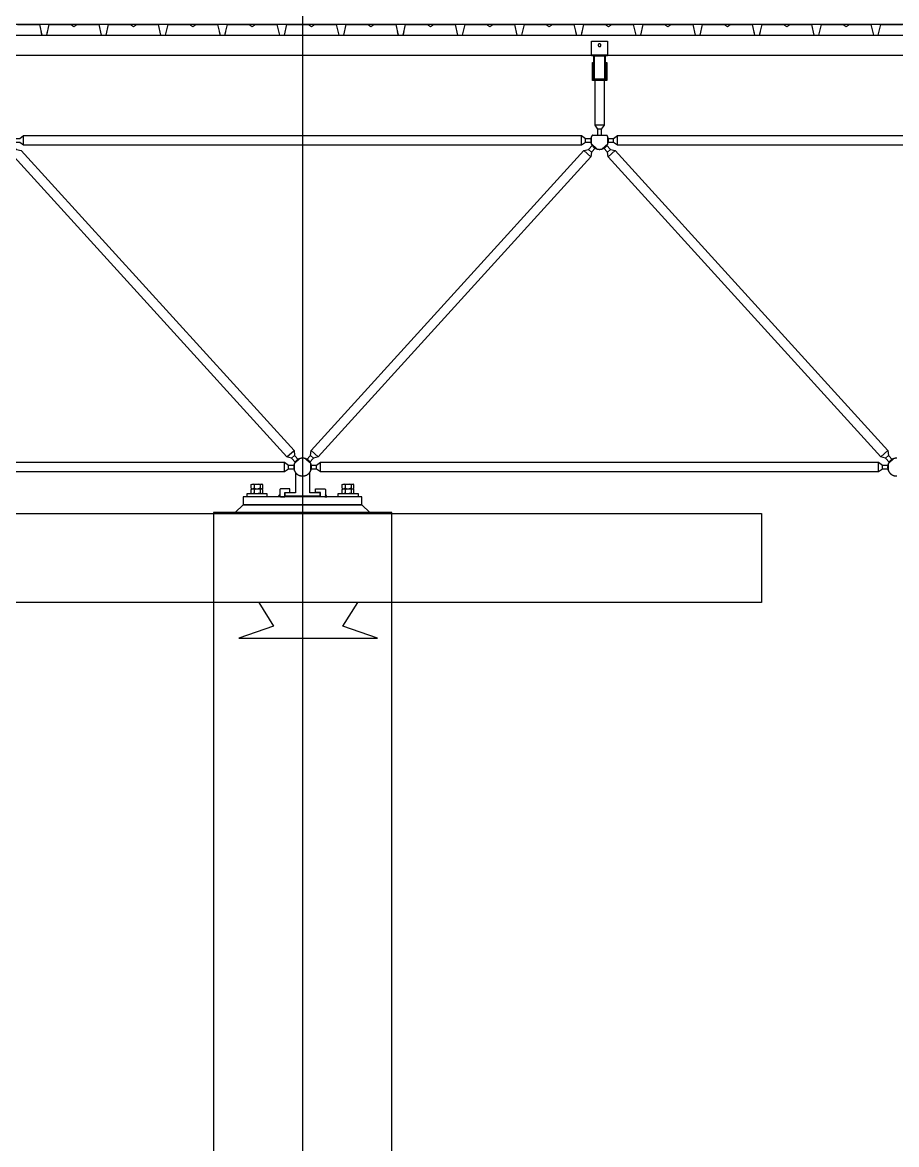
# Model space of a CAD drawing. Header units: centimetres. Extents: x 26200 to 152500, y -600 to 9300.
# Drawn here: x 132623 to 133065, y 1481 to 2048 of the extents above; entities that cross this region are included whole.
import ezdxf

# ---------------------------------------------------------------- set-up
doc = ezdxf.new("R2010")
doc.units = ezdxf.units.CM
doc.layers.add('ROTAS-KESIT-KANAL-UFLEME', color=20, linetype='Continuous')
doc.layers.add('ROTAS-MIMARI-KESIT', color=8, linetype='Continuous')

msp = doc.modelspace()

# ---------------------------------------------------------------- hatches: boundary and pattern name
at = {"layer": 'ROTAS-MIMARI-KESIT'}
for points in [[(132753.2, 1808.69), (132753.5, 1808.39), (132752.5, 1808.39), (132752.5, 1808.42), (132752.5, 1808.45), (132752.5, 1808.49), (132752.51, 1808.52), (132752.51, 1808.56), (132752.52, 1808.59), (132752.53, 1808.62), (132752.53, 1808.66), (132752.54, 1808.69), (132752.56, 1808.72), (132752.57, 1808.75), (132752.58, 1808.79), (132752.59, 1808.82), (132752.61, 1808.85), (132752.63, 1808.88), (132752.64, 1808.91), (132752.66, 1808.94), (132752.68, 1808.96), (132752.7, 1808.99), (132752.72, 1809.02), (132752.74, 1809.04), (132752.77, 1809.07), (132752.79, 1809.09), (132752.82, 1809.12), (132752.84, 1809.14), (132752.87, 1809.16), (132752.89, 1809.18), (132752.92, 1809.2), (132752.95, 1809.22), (132752.98, 1809.24), (132753.01, 1809.26), (132753.04, 1809.28), (132753.07, 1809.29), (132753.1, 1809.3), (132753.13, 1809.32), (132753.17, 1809.33), (132753.2, 1809.34)], [(132776.2, 1808.69), (132775.9, 1808.39), (132776.9, 1808.39), (132776.9, 1808.42), (132776.9, 1808.45), (132776.89, 1808.49), (132776.89, 1808.52), (132776.88, 1808.56), (132776.88, 1808.59), (132776.87, 1808.62), (132776.86, 1808.66), (132776.85, 1808.69), (132776.84, 1808.72), (132776.83, 1808.75), (132776.81, 1808.79), (132776.8, 1808.82), (132776.78, 1808.85), (132776.77, 1808.88), (132776.75, 1808.91), (132776.73, 1808.94), (132776.71, 1808.96), (132776.69, 1808.99), (132776.67, 1809.02), (132776.65, 1809.04), (132776.63, 1809.07), (132776.6, 1809.09), (132776.58, 1809.12), (132776.55, 1809.14), (132776.53, 1809.16), (132776.5, 1809.18), (132776.47, 1809.2), (132776.44, 1809.22), (132776.42, 1809.24), (132776.39, 1809.26), (132776.36, 1809.28), (132776.32, 1809.29), (132776.29, 1809.3), (132776.26, 1809.32), (132776.23, 1809.33), (132776.2, 1809.34)]]:
    msp.add_hatch(color=256, dxfattribs=at).paths.add_polyline_path(points, flags=0)

# ---------------------------------------------------------------- linework, layer by layer
at = {"layer": 'ROTAS-KESIT-KANAL-UFLEME'}
msp.add_lwpolyline([(132490.42, 1800), (132996.4, 1800), (132996.4, 1755), (132490.42, 1755)], close=True, dxfattribs=at)
msp.add_lwpolyline([(132742.53, 1755), (132750.03, 1743), (132732.53, 1737), (132802.53, 1737), (132785.03, 1743), (132792.53, 1755)], dxfattribs=at)
at = {"layer": 'ROTAS-MIMARI-KESIT'}
for p, q in [((132738.76, 1814.51), (132739.24, 1814.79)), ((132738.76, 1812.66), (132738.76, 1814.51)), ((132739.24, 1814.79), (132740.2, 1814.79)), ((132740.2, 1814.51), (132739.72, 1814.79)), ((132740.2, 1814.79), (132743.2, 1814.79)), ((132740.2, 1814.51), (132741.2, 1814.79)), ((132740.2, 1814.51), (132740.2, 1812.66)), ((132743.2, 1814.51), (132742.2, 1814.79)), ((132743.2, 1814.79), (132744.16, 1814.79)), ((132743.2, 1814.51), (132743.68, 1814.79)), ((132743.2, 1814.51), (132743.2, 1812.66)), ((132744.64, 1814.51), (132744.16, 1814.79)), ((132744.64, 1812.66), (132744.64, 1814.51)), ((132784.76, 1814.51), (132785.24, 1814.79)), ((132784.76, 1812.66), (132784.76, 1814.51)), ((132785.24, 1814.79), (132786.2, 1814.79)), ((132786.2, 1814.51), (132785.72, 1814.79)), ((132786.2, 1814.79), (132789.2, 1814.79)), ((132786.2, 1814.51), (132787.2, 1814.79)), ((132786.2, 1814.51), (132786.2, 1812.66)), ((132789.2, 1814.51), (132788.2, 1814.79)), ((132789.2, 1814.79), (132790.16, 1814.79)), ((132789.2, 1814.51), (132789.68, 1814.79)), ((132789.2, 1814.51), (132789.2, 1812.66)), ((132790.64, 1814.51), (132790.16, 1814.79)), ((132790.64, 1812.66), (132790.64, 1814.51)), ((132738.76, 1812.66), (132739.24, 1812.39)), ((132738.76, 1812.11), (132739.24, 1812.39)), ((132738.76, 1810.26), (132738.76, 1812.11)), ((132738.76, 1810.26), (132739.24, 1809.99)), ((132739.24, 1812.39), (132740.2, 1812.39)), ((132739.24, 1812.39), (132740.2, 1812.39)), ((132739.24, 1809.99), (132740.2, 1809.99)), ((132740.2, 1812.66), (132739.72, 1812.39)), ((132740.2, 1812.11), (132739.72, 1812.39)), ((132740.2, 1810.26), (132739.72, 1809.99)), ((132740.2, 1812.66), (132741.2, 1812.39)), ((132740.2, 1812.39), (132743.2, 1812.39)), ((132740.2, 1812.39), (132743.2, 1812.39)), ((132740.2, 1812.11), (132741.2, 1812.39)), ((132740.2, 1812.11), (132740.2, 1810.26)), ((132740.2, 1810.26), (132741.2, 1809.99)), ((132740.2, 1809.99), (132743.2, 1809.99)), ((132743.2, 1812.66), (132742.2, 1812.39)), ((132743.2, 1812.11), (132742.2, 1812.39)), ((132743.2, 1810.26), (132742.2, 1809.99)), ((132743.2, 1812.66), (132743.68, 1812.39)), ((132743.2, 1812.39), (132744.16, 1812.39)), ((132743.2, 1812.39), (132744.16, 1812.39)), ((132743.2, 1812.11), (132743.68, 1812.39)), ((132743.2, 1812.11), (132743.2, 1810.26)), ((132743.2, 1810.26), (132743.68, 1809.99)), ((132743.2, 1809.99), (132744.16, 1809.99)), ((132744.64, 1812.66), (132744.16, 1812.39)), ((132744.64, 1812.11), (132744.16, 1812.39)), ((132744.64, 1810.26), (132744.16, 1809.99)), ((132744.64, 1810.26), (132744.64, 1812.11)), ((132784.76, 1812.66), (132785.24, 1812.39)), ((132784.76, 1812.11), (132785.24, 1812.39)), ((132784.76, 1810.26), (132784.76, 1812.11)), ((132784.76, 1810.26), (132785.24, 1809.99)), ((132785.24, 1812.39), (132786.2, 1812.39)), ((132785.24, 1812.39), (132786.2, 1812.39)), ((132785.24, 1809.99), (132786.2, 1809.99)), ((132786.2, 1812.66), (132785.72, 1812.39)), ((132786.2, 1812.11), (132785.72, 1812.39)), ((132786.2, 1810.26), (132785.72, 1809.99)), ((132786.2, 1812.66), (132787.2, 1812.39)), ((132786.2, 1812.39), (132789.2, 1812.39)), ((132786.2, 1812.39), (132789.2, 1812.39)), ((132786.2, 1812.11), (132787.2, 1812.39)), ((132786.2, 1812.11), (132786.2, 1810.26)), ((132786.2, 1810.26), (132787.2, 1809.99)), ((132786.2, 1809.99), (132789.2, 1809.99)), ((132789.2, 1812.66), (132788.2, 1812.39)), ((132789.2, 1812.11), (132788.2, 1812.39)), ((132789.2, 1810.26), (132788.2, 1809.99)), ((132789.2, 1812.66), (132789.68, 1812.39)), ((132789.2, 1812.39), (132790.16, 1812.39)), ((132789.2, 1812.39), (132790.16, 1812.39)), ((132789.2, 1812.11), (132789.68, 1812.39)), ((132789.2, 1812.11), (132789.2, 1810.26)), ((132789.2, 1810.26), (132789.68, 1809.99)), ((132789.2, 1809.99), (132790.16, 1809.99)), ((132790.64, 1812.66), (132790.16, 1812.39)), ((132790.64, 1812.11), (132790.16, 1812.39)), ((132790.64, 1810.26), (132790.16, 1809.99)), ((132790.64, 1810.26), (132790.64, 1812.11))]:
    msp.add_line(p, q, dxfattribs=at)
for points in [[(132764.7, 2658.48), (132764.7, 925.39)], [(147194.7, 2046.99), (129122.2, 2046.99)], [(132620.74, 2046.99), (132631.74, 2046.99), (132632.99, 2041.49), (132635.49, 2041.49), (132635.93, 2043.44)], [(132632.54, 2043.44), (132632.99, 2041.49), (132635.49, 2041.49), (132636.74, 2046.99), (132647.74, 2046.99), (132649.24, 2045.99), (132650.74, 2046.99), (132661.74, 2046.99), (132662.99, 2041.49), (132665.49, 2041.49), (132666.74, 2046.99), (132677.74, 2046.99), (132679.24, 2045.99), (132680.74, 2046.99), (132691.74, 2046.99), (132692.99, 2041.49), (132695.49, 2041.49), (132696.74, 2046.99), (132707.74, 2046.99), (132709.24, 2045.99), (132710.74, 2046.99), (132721.74, 2046.99), (132722.99, 2041.49), (132725.49, 2041.49), (132725.93, 2043.44)], [(132722.54, 2043.44), (132722.99, 2041.49), (132725.49, 2041.49), (132726.74, 2046.99), (132737.74, 2046.99), (132739.24, 2045.99), (132740.74, 2046.99), (132751.74, 2046.99), (132752.99, 2041.49), (132755.49, 2041.49), (132756.74, 2046.99), (132767.74, 2046.99), (132769.24, 2045.99), (132770.74, 2046.99), (132781.74, 2046.99), (132782.99, 2041.49), (132785.49, 2041.49), (132786.74, 2046.99), (132797.74, 2046.99), (132799.24, 2045.99), (132800.74, 2046.99), (132811.74, 2046.99), (132812.99, 2041.49), (132815.49, 2041.49), (132815.93, 2043.44)], [(132812.54, 2043.44), (132812.99, 2041.49), (132815.49, 2041.49), (132816.74, 2046.99), (132827.74, 2046.99), (132829.24, 2045.99), (132830.74, 2046.99), (132841.74, 2046.99), (132842.99, 2041.49), (132845.49, 2041.49), (132846.74, 2046.99), (132857.74, 2046.99), (132859.24, 2045.99), (132860.74, 2046.99), (132871.74, 2046.99), (132872.99, 2041.49), (132875.49, 2041.49), (132876.74, 2046.99), (132887.74, 2046.99), (132889.24, 2045.99), (132890.74, 2046.99), (132901.74, 2046.99), (132902.99, 2041.49), (132905.49, 2041.49), (132905.93, 2043.44)], [(132902.54, 2043.44), (132902.99, 2041.49), (132905.49, 2041.49), (132906.74, 2046.99), (132917.74, 2046.99), (132919.24, 2045.99), (132920.74, 2046.99), (132931.74, 2046.99), (132932.99, 2041.49), (132935.49, 2041.49), (132936.74, 2046.99), (132947.74, 2046.99), (132949.24, 2045.99), (132950.74, 2046.99), (132961.74, 2046.99), (132962.99, 2041.49), (132965.49, 2041.49), (132966.74, 2046.99), (132977.74, 2046.99), (132979.24, 2045.99), (132980.74, 2046.99), (132991.74, 2046.99), (132992.99, 2041.49), (132995.49, 2041.49), (132995.93, 2043.44)], [(132992.54, 2043.44), (132992.99, 2041.49), (132995.49, 2041.49), (132996.74, 2046.99), (133007.74, 2046.99), (133009.24, 2045.99), (133010.74, 2046.99), (133021.74, 2046.99), (133022.99, 2041.49), (133025.49, 2041.49), (133026.74, 2046.99), (133037.74, 2046.99), (133039.24, 2045.99), (133040.74, 2046.99), (133051.74, 2046.99), (133052.99, 2041.49), (133055.49, 2041.49), (133056.74, 2046.99), (133067.74, 2046.99)], [(129112.2, 2041.49), (138109.7, 2041.49)], [(129112.2, 2031.49), (138109.7, 2031.49)], [(132918.7, 2031.49), (132910.7, 2031.49)], [(132917.7, 2019.19), (132917.7, 2031.19), (132911.7, 2031.19), (132911.7, 2019.19)], [(132911.1, 2025.89), (132911.6, 2025.89)], [(132911.1, 2024.49), (132911.6, 2024.49)], [(132917.8, 2025.89), (132918.3, 2025.89)], [(132917.8, 2024.49), (132918.3, 2024.49)], [(132912.28, 2018.69), (132912.28, 1996.09), (132913.7, 1994.09), (132913.7, 1991.09)], [(132915.7, 1991.09), (132915.7, 1994.09), (132917.11, 1996.09), (132917.11, 2018.69)], [(132917.11, 1996.09), (132912.28, 1996.09)], [(132618.8, 1989.39), (132621.8, 1989.39), (132623.8, 1990.8), (132905.6, 1990.8), (132907.6, 1989.39), (132910.6, 1989.39)], [(132623.8, 1985.97), (132623.8, 1990.8)], [(132905.6, 1985.97), (132905.6, 1990.8)], [(132911.1, 1991.09), (132911.01, 1990.97), (132910.93, 1990.84), (132910.85, 1990.71), (132910.77, 1990.58), (132910.7, 1990.45), (132910.63, 1990.31), (132910.56, 1990.17), (132910.51, 1990.02), (132910.45, 1989.88), (132910.43, 1989.8), (132910.4, 1989.73), (132910.38, 1989.65), (132910.36, 1989.57), (132910.34, 1989.5), (132910.32, 1989.42), (132910.3, 1989.34), (132910.28, 1989.26), (132910.27, 1989.19), (132910.26, 1989.11), (132910.24, 1989.03), (132910.23, 1988.95), (132910.22, 1988.87), (132910.22, 1988.79), (132910.21, 1988.71), (132910.2, 1988.63), (132910.2, 1988.55), (132910.2, 1988.47), (132910.2, 1988.39), (132910.2, 1988.31), (132910.2, 1988.23), (132910.2, 1988.15), (132910.21, 1988.07), (132910.21, 1987.99), (132910.22, 1987.92), (132910.23, 1987.84), (132910.24, 1987.76), (132910.25, 1987.68), (132910.28, 1987.53), (132910.31, 1987.37), (132910.35, 1987.22), (132910.39, 1987.07), (132910.44, 1986.93), (132910.49, 1986.79), (132910.55, 1986.65), (132910.61, 1986.51), (132910.67, 1986.37), (132910.74, 1986.24), (132910.81, 1986.11), (132910.89, 1985.98), (132910.98, 1985.86), (132911.07, 1985.73), (132911.16, 1985.61), (132911.26, 1985.49), (132911.36, 1985.37), (132911.47, 1985.25), (132911.52, 1985.2), (132911.58, 1985.14), (132911.64, 1985.09), (132911.69, 1985.04), (132911.75, 1984.98), (132911.81, 1984.93), (132911.88, 1984.88), (132911.94, 1984.83), (132912, 1984.78), (132912.07, 1984.74), (132912.13, 1984.69), (132912.2, 1984.65), (132912.26, 1984.6), (132912.33, 1984.56), (132912.4, 1984.52), (132912.47, 1984.48), (132912.54, 1984.44), (132912.61, 1984.4), (132912.68, 1984.36), (132912.75, 1984.33), (132912.82, 1984.3), (132912.9, 1984.26), (132912.97, 1984.23), (132913.04, 1984.2), (132913.12, 1984.17), (132913.19, 1984.15), (132913.27, 1984.12), (132913.34, 1984.1), (132913.49, 1984.05), (132913.64, 1984.01), (132913.79, 1983.98), (132913.95, 1983.95), (132914.1, 1983.93), (132914.25, 1983.91), (132914.4, 1983.9), (132914.55, 1983.89), (132914.7, 1983.89), (132914.85, 1983.89), (132915, 1983.9), (132915.15, 1983.91), (132915.3, 1983.93), (132915.45, 1983.95), (132915.6, 1983.98), (132915.75, 1984.01), (132915.9, 1984.05), (132916.05, 1984.1), (132916.13, 1984.12), (132916.2, 1984.15), (132916.28, 1984.17), (132916.35, 1984.2), (132916.43, 1984.23), (132916.5, 1984.26), (132916.57, 1984.3), (132916.64, 1984.33), (132916.71, 1984.36), (132916.79, 1984.4), (132916.86, 1984.44), (132916.93, 1984.48), (132916.99, 1984.52), (132917.06, 1984.56), (132917.13, 1984.6), (132917.2, 1984.65), (132917.26, 1984.69), (132917.33, 1984.74), (132917.39, 1984.78), (132917.46, 1984.83), (132917.52, 1984.88), (132917.58, 1984.93), (132917.64, 1984.98), (132917.7, 1985.04), (132917.76, 1985.09), (132917.82, 1985.14), (132917.87, 1985.2), (132917.93, 1985.25), (132918.04, 1985.37), (132918.14, 1985.49), (132918.24, 1985.61), (132918.33, 1985.73), (132918.42, 1985.86), (132918.5, 1985.98), (132918.58, 1986.11), (132918.65, 1986.24), (132918.72, 1986.37), (132918.79, 1986.51), (132918.85, 1986.65), (132918.9, 1986.79), (132918.95, 1986.93), (132919, 1987.07), (132919.04, 1987.22), (132919.08, 1987.37), (132919.11, 1987.53), (132919.14, 1987.68), (132919.15, 1987.76), (132919.16, 1987.84), (132919.17, 1987.92), (132919.18, 1987.99), (132919.19, 1988.07), (132919.19, 1988.15), (132919.19, 1988.23), (132919.2, 1988.31), (132919.2, 1988.39), (132919.2, 1988.47), (132919.19, 1988.55), (132919.19, 1988.63), (132919.19, 1988.71), (132919.18, 1988.79), (132919.17, 1988.87), (132919.16, 1988.95), (132919.15, 1989.03), (132919.14, 1989.11), (132919.13, 1989.19), (132919.11, 1989.26), (132919.09, 1989.34), (132919.08, 1989.42), (132919.06, 1989.5), (132919.04, 1989.57), (132919.02, 1989.65), (132918.99, 1989.73), (132918.97, 1989.8), (132918.94, 1989.88), (132918.89, 1990.02), (132918.83, 1990.17), (132918.77, 1990.31), (132918.7, 1990.45), (132918.63, 1990.58), (132918.55, 1990.71), (132918.47, 1990.84), (132918.38, 1990.97), (132918.3, 1991.09)], [(132910.6, 1986.53), (132910.6, 1990.24)], [(132911.1, 1991.09), (132918.3, 1991.09)], [(132915.7, 1994.09), (132913.7, 1994.09)], [(132918.8, 1989.39), (132921.8, 1989.39), (132923.8, 1990.8), (133205.6, 1990.8), (133207.6, 1989.39), (133210.6, 1989.39)], [(132918.8, 1986.53), (132918.8, 1990.24)], [(132923.8, 1985.97), (132923.8, 1990.8)], [(132910.6, 1987.39), (132907.6, 1987.39), (132905.6, 1985.97), (132623.8, 1985.97), (132621.8, 1987.39), (132618.8, 1987.39)], [(132907.6, 1987.39), (132907.6, 1989.39)], [(132909.18, 1983.81), (132910.66, 1982.46)], [(132910.57, 1986.6), (132913.31, 1984.11)], [(132916.08, 1984.11), (132918.83, 1986.6)], [(132918.73, 1982.46), (132920.21, 1983.81)], [(133210.6, 1987.39), (133207.6, 1987.39), (133205.6, 1985.97), (132923.8, 1985.97), (132921.8, 1987.39), (132918.8, 1987.39)], [(132921.8, 1987.39), (132921.8, 1989.39)], [(132906.79, 1983.28), (132910.36, 1980.03)], [(132919.03, 1980.03), (132922.61, 1983.28)], [(132756.79, 1828.5), (132760.36, 1831.74)], [(132769.03, 1831.74), (132772.61, 1828.5)], [(133056.79, 1828.5), (133060.36, 1831.74)], [(132468.8, 1824.39), (132471.8, 1824.39), (132473.8, 1825.8), (132755.6, 1825.8), (132757.6, 1824.39), (132760.6, 1824.39)], [(132755.6, 1820.97), (132755.6, 1825.8)], [(132759.18, 1827.97), (132760.66, 1829.31)], [(132768.3, 1820.69), (132768.38, 1820.81), (132768.47, 1820.93), (132768.55, 1821.06), (132768.63, 1821.19), (132768.7, 1821.33), (132768.77, 1821.46), (132768.83, 1821.61), (132768.89, 1821.75), (132768.94, 1821.9), (132768.97, 1821.97), (132768.99, 1822.05), (132769.02, 1822.12), (132769.04, 1822.2), (132769.06, 1822.28), (132769.08, 1822.35), (132769.09, 1822.43), (132769.11, 1822.51), (132769.13, 1822.59), (132769.14, 1822.67), (132769.15, 1822.74), (132769.16, 1822.82), (132769.17, 1822.9), (132769.18, 1822.98), (132769.19, 1823.06), (132769.19, 1823.14), (132769.19, 1823.22), (132769.2, 1823.3), (132769.2, 1823.38), (132769.2, 1823.46), (132769.19, 1823.54), (132769.19, 1823.62), (132769.19, 1823.7), (132769.18, 1823.78), (132769.17, 1823.86), (132769.16, 1823.94), (132769.15, 1824.01), (132769.14, 1824.09), (132769.11, 1824.25), (132769.08, 1824.4), (132769.04, 1824.55), (132769, 1824.7), (132768.95, 1824.84), (132768.9, 1824.99), (132768.85, 1825.13), (132768.79, 1825.27), (132768.72, 1825.4), (132768.65, 1825.53), (132768.58, 1825.66), (132768.5, 1825.79), (132768.42, 1825.92), (132768.33, 1826.04), (132768.24, 1826.17), (132768.14, 1826.29), (132768.04, 1826.4), (132767.93, 1826.52), (132767.87, 1826.58), (132767.82, 1826.63), (132767.76, 1826.68), (132767.7, 1826.74), (132767.64, 1826.79), (132767.58, 1826.84), (132767.52, 1826.89), (132767.46, 1826.94), (132767.39, 1826.99), (132767.33, 1827.04), (132767.26, 1827.08), (132767.2, 1827.13), (132767.13, 1827.17), (132767.06, 1827.21), (132766.99, 1827.26), (132766.93, 1827.3), (132766.86, 1827.34), (132766.79, 1827.37), (132766.71, 1827.41), (132766.64, 1827.44), (132766.57, 1827.48), (132766.5, 1827.51), (132766.43, 1827.54), (132766.35, 1827.57), (132766.28, 1827.6), (132766.2, 1827.63), (132766.13, 1827.65), (132766.05, 1827.68), (132765.9, 1827.72), (132765.75, 1827.76), (132765.6, 1827.79), (132765.45, 1827.82), (132765.3, 1827.85), (132765.15, 1827.86), (132765, 1827.88), (132764.85, 1827.88), (132764.7, 1827.89), (132764.55, 1827.88), (132764.4, 1827.88), (132764.25, 1827.86), (132764.1, 1827.85), (132763.95, 1827.82), (132763.79, 1827.79), (132763.64, 1827.76), (132763.49, 1827.72), (132763.34, 1827.68), (132763.27, 1827.65), (132763.19, 1827.63), (132763.12, 1827.6), (132763.04, 1827.57), (132762.97, 1827.54), (132762.9, 1827.51), (132762.82, 1827.48), (132762.75, 1827.44), (132762.68, 1827.41), (132762.61, 1827.37), (132762.54, 1827.34), (132762.47, 1827.3), (132762.4, 1827.26), (132762.33, 1827.21), (132762.26, 1827.17), (132762.2, 1827.13), (132762.13, 1827.08), (132762.07, 1827.04), (132762, 1826.99), (132761.94, 1826.94), (132761.88, 1826.89), (132761.81, 1826.84), (132761.75, 1826.79), (132761.69, 1826.74), (132761.64, 1826.68), (132761.58, 1826.63), (132761.52, 1826.58), (132761.47, 1826.52), (132761.36, 1826.4), (132761.26, 1826.29), (132761.16, 1826.17), (132761.07, 1826.04), (132760.98, 1825.92), (132760.89, 1825.79), (132760.81, 1825.66), (132760.74, 1825.53), (132760.67, 1825.4), (132760.61, 1825.27), (132760.55, 1825.13), (132760.49, 1824.99), (132760.44, 1824.84), (132760.39, 1824.7), (132760.35, 1824.55), (132760.31, 1824.4), (132760.28, 1824.25), (132760.25, 1824.09), (132760.24, 1824.01), (132760.23, 1823.94), (132760.22, 1823.86), (132760.21, 1823.78), (132760.21, 1823.7), (132760.2, 1823.62), (132760.2, 1823.54), (132760.2, 1823.46), (132760.2, 1823.38), (132760.2, 1823.3), (132760.2, 1823.22), (132760.2, 1823.14), (132760.21, 1823.06), (132760.22, 1822.98), (132760.22, 1822.9), (132760.23, 1822.82), (132760.24, 1822.74), (132760.26, 1822.67), (132760.27, 1822.59), (132760.28, 1822.51), (132760.3, 1822.43), (132760.32, 1822.35), (132760.34, 1822.28), (132760.36, 1822.2), (132760.38, 1822.12), (132760.4, 1822.05), (132760.43, 1821.97), (132760.45, 1821.9), (132760.51, 1821.75), (132760.56, 1821.61), (132760.63, 1821.46), (132760.7, 1821.33), (132760.77, 1821.19), (132760.85, 1821.06), (132760.93, 1820.93), (132761.01, 1820.81), (132761.1, 1820.69)], [(132760.57, 1825.17), (132763.31, 1827.67)], [(132760.6, 1821.53), (132760.6, 1825.24)], [(132766.08, 1827.67), (132768.83, 1825.17)], [(132768.73, 1829.31), (132770.21, 1827.97)], [(132768.8, 1824.39), (132771.8, 1824.39), (132773.8, 1825.8), (133055.6, 1825.8), (133057.6, 1824.39), (133060.6, 1824.39)], [(132768.8, 1821.53), (132768.8, 1825.24)], [(132773.8, 1820.97), (132773.8, 1825.8)], [(133055.6, 1820.97), (133055.6, 1825.8)], [(133059.18, 1827.97), (133060.66, 1829.31)], [(133064.8, 1827.89), (133064.7, 1827.89), (133064.6, 1827.89), (133064.5, 1827.88), (133064.4, 1827.88), (133064.29, 1827.87), (133064.19, 1827.86), (133064.09, 1827.84), (133063.98, 1827.83), (133063.88, 1827.81), (133063.77, 1827.79), (133063.67, 1827.77), (133063.56, 1827.74), (133063.46, 1827.71), (133063.35, 1827.68), (133063.25, 1827.65), (133063.15, 1827.61), (133063.04, 1827.57), (133062.94, 1827.53), (133062.83, 1827.48), (133062.73, 1827.43), (133062.63, 1827.38), (133062.53, 1827.33), (133062.43, 1827.27), (133062.33, 1827.21), (133062.24, 1827.15), (133062.14, 1827.09), (133062.04, 1827.02), (133061.95, 1826.95), (133061.86, 1826.88), (133061.77, 1826.81), (133061.68, 1826.73), (133061.6, 1826.65), (133061.52, 1826.57), (133061.43, 1826.49), (133061.36, 1826.4), (133061.28, 1826.31), (133061.2, 1826.22), (133061.13, 1826.13), (133061.06, 1826.04), (133061, 1825.94), (133060.93, 1825.85), (133060.87, 1825.75), (133060.81, 1825.65), (133060.75, 1825.55), (133060.7, 1825.45), (133060.65, 1825.35), (133060.6, 1825.25), (133060.56, 1825.15), (133060.51, 1825.04), (133060.47, 1824.94), (133060.44, 1824.83), (133060.4, 1824.73), (133060.37, 1824.62), (133060.34, 1824.52), (133060.32, 1824.41), (133060.29, 1824.31), (133060.27, 1824.21), (133060.25, 1824.1), (133060.24, 1824), (133060.23, 1823.89), (133060.22, 1823.79), (133060.21, 1823.69), (133060.2, 1823.59), (133060.2, 1823.49), (133060.2, 1823.39), (133060.2, 1823.29), (133060.2, 1823.19), (133060.21, 1823.08), (133060.22, 1822.98), (133060.23, 1822.88), (133060.24, 1822.78), (133060.25, 1822.67), (133060.27, 1822.57), (133060.29, 1822.46), (133060.32, 1822.36), (133060.34, 1822.25), (133060.37, 1822.15), (133060.4, 1822.04), (133060.44, 1821.94), (133060.47, 1821.83), (133060.51, 1821.73), (133060.56, 1821.63), (133060.6, 1821.52), (133060.65, 1821.42), (133060.7, 1821.32), (133060.75, 1821.22), (133060.81, 1821.12), (133060.87, 1821.02), (133060.93, 1820.92), (133061, 1820.83), (133061.06, 1820.73), (133061.13, 1820.64), (133061.2, 1820.55), (133061.28, 1820.46), (133061.36, 1820.37), (133061.43, 1820.29), (133061.52, 1820.2), (133061.6, 1820.12), (133061.68, 1820.04), (133061.77, 1819.97), (133061.86, 1819.89), (133061.95, 1819.82), (133062.04, 1819.75), (133062.14, 1819.68), (133062.24, 1819.62), (133062.33, 1819.56), (133062.43, 1819.5), (133062.53, 1819.44), (133062.63, 1819.39), (133062.73, 1819.34), (133062.83, 1819.29), (133062.94, 1819.25), (133063.04, 1819.2), (133063.15, 1819.16), (133063.25, 1819.13), (133063.35, 1819.09), (133063.46, 1819.06), (133063.56, 1819.03), (133063.67, 1819.01), (133063.77, 1818.98), (133063.88, 1818.96), (133063.98, 1818.94), (133064.09, 1818.93), (133064.19, 1818.92), (133064.29, 1818.9), (133064.4, 1818.9), (133064.5, 1818.89), (133064.6, 1818.89), (133064.7, 1818.89), (133064.8, 1818.89)], [(133060.57, 1825.17), (133063.31, 1827.67)], [(133060.6, 1821.53), (133060.6, 1825.24)], [(132760.6, 1822.39), (132757.6, 1822.39), (132755.6, 1820.97), (132473.8, 1820.97), (132471.8, 1822.39), (132468.8, 1822.39)], [(132757.6, 1822.39), (132757.6, 1824.39)], [(132761.1, 1820.69), (132761.1, 1810.39)], [(132764.7, 1823.39), (132764.7, 1808.39)], [(132768.3, 1810.39), (132768.3, 1820.69)], [(133060.6, 1822.39), (133057.6, 1822.39), (133055.6, 1820.97), (132773.8, 1820.97), (132771.8, 1822.39), (132768.8, 1822.39)], [(132771.8, 1822.39), (132771.8, 1824.39)], [(133057.6, 1822.39), (133057.6, 1824.39)], [(132753.2, 1809.34), (132753.18, 1809.33), (132753.16, 1809.33), (132753.14, 1809.32), (132753.13, 1809.32), (132753.11, 1809.31), (132753.09, 1809.3), (132753.07, 1809.29), (132753.06, 1809.28), (132753.04, 1809.28), (132753.02, 1809.27), (132753.01, 1809.26), (132752.99, 1809.25), (132752.97, 1809.24), (132752.96, 1809.23), (132752.94, 1809.22), (132752.92, 1809.2), (132752.91, 1809.19), (132752.89, 1809.18), (132752.87, 1809.17), (132752.86, 1809.16), (132752.84, 1809.14), (132752.83, 1809.13), (132752.81, 1809.12), (132752.8, 1809.1), (132752.78, 1809.09), (132752.77, 1809.07), (132752.76, 1809.06), (132752.74, 1809.04), (132752.73, 1809.03), (132752.72, 1809.01), (132752.7, 1808.99), (132752.69, 1808.98), (132752.68, 1808.96), (132752.67, 1808.94), (132752.66, 1808.93), (132752.65, 1808.91), (132752.64, 1808.89), (132752.62, 1808.88), (132752.62, 1808.86), (132752.61, 1808.84), (132752.6, 1808.82), (132752.59, 1808.8), (132752.58, 1808.78), (132752.57, 1808.77), (132752.56, 1808.75), (132752.56, 1808.73), (132752.55, 1808.71), (132752.54, 1808.69), (132752.54, 1808.67), (132752.53, 1808.65), (132752.53, 1808.63), (132752.52, 1808.61), (132752.52, 1808.59), (132752.52, 1808.58), (132752.51, 1808.56), (132752.51, 1808.54), (132752.51, 1808.52), (132752.5, 1808.5), (132752.5, 1808.48), (132752.5, 1808.46), (132752.5, 1808.44), (132752.5, 1808.42), (132752.5, 1808.41), (132752.5, 1808.39)], [(132753.5, 1808.39), (132752.5, 1808.39)], [(132753.5, 1808.39), (132753.2, 1808.69)], [(132761.1, 1810.39), (132755.8, 1810.39)], [(132755.8, 1810.39), (132755.8, 1808.79)], [(132755.8, 1808.79), (132773.6, 1808.79)], [(132756, 1808.39), (132756, 1808.59)], [(132756, 1808.59), (132773.39, 1808.59)], [(132773.39, 1808.39), (132756, 1808.39)], [(132756.05, 1808.59), (132756.05, 1808.79)], [(132773.6, 1810.39), (132768.3, 1810.39)], [(132773.35, 1808.59), (132773.35, 1808.79)], [(132773.39, 1808.39), (132773.39, 1808.59)], [(132773.6, 1808.79), (132773.6, 1810.39)], [(132775.9, 1808.39), (132776.2, 1808.69)], [(132775.9, 1808.39), (132776.9, 1808.39)], [(132776.9, 1808.39), (132776.9, 1808.41), (132776.9, 1808.42), (132776.9, 1808.44), (132776.89, 1808.46), (132776.89, 1808.48), (132776.89, 1808.5), (132776.89, 1808.52), (132776.89, 1808.54), (132776.88, 1808.56), (132776.88, 1808.58), (132776.88, 1808.59), (132776.87, 1808.61), (132776.87, 1808.63), (132776.86, 1808.65), (132776.86, 1808.67), (132776.85, 1808.69), (132776.84, 1808.71), (132776.84, 1808.73), (132776.83, 1808.75), (132776.82, 1808.77), (132776.82, 1808.78), (132776.81, 1808.8), (132776.8, 1808.82), (132776.79, 1808.84), (132776.78, 1808.86), (132776.77, 1808.88), (132776.76, 1808.89), (132776.75, 1808.91), (132776.74, 1808.93), (132776.73, 1808.94), (132776.72, 1808.96), (132776.7, 1808.98), (132776.69, 1808.99), (132776.68, 1809.01), (132776.67, 1809.03), (132776.65, 1809.04), (132776.64, 1809.06), (132776.63, 1809.07), (132776.61, 1809.09), (132776.6, 1809.1), (132776.58, 1809.12), (132776.57, 1809.13), (132776.55, 1809.14), (132776.54, 1809.16), (132776.52, 1809.17), (132776.51, 1809.18), (132776.49, 1809.19), (132776.47, 1809.2), (132776.46, 1809.22), (132776.44, 1809.23), (132776.42, 1809.24), (132776.41, 1809.25), (132776.39, 1809.26), (132776.37, 1809.27), (132776.36, 1809.28), (132776.34, 1809.28), (132776.32, 1809.29), (132776.3, 1809.3), (132776.29, 1809.31), (132776.27, 1809.32), (132776.25, 1809.32), (132776.23, 1809.33), (132776.22, 1809.33), (132776.2, 1809.34)], [(132719.7, 1800.39), (132719.7, 1200.39)], [(132809.7, 1800.39), (132719.7, 1800.39)], [(132809.7, 1200.39), (132809.7, 1800.39)]]:
    msp.add_lwpolyline(points, dxfattribs=at)
for points in [[(132910.7, 2038.49), (132918.7, 2038.49), (132918.7, 2031.19), (132910.7, 2031.19)], [(132915.4, 2036.49), (132915.4, 2036.5), (132915.4, 2036.52), (132915.4, 2036.53), (132915.39, 2036.55), (132915.39, 2036.57), (132915.39, 2036.58), (132915.39, 2036.6), (132915.39, 2036.61), (132915.38, 2036.63), (132915.38, 2036.65), (132915.37, 2036.66), (132915.37, 2036.68), (132915.37, 2036.7), (132915.36, 2036.71), (132915.35, 2036.73), (132915.35, 2036.74), (132915.34, 2036.76), (132915.33, 2036.78), (132915.33, 2036.79), (132915.32, 2036.81), (132915.31, 2036.82), (132915.3, 2036.84), (132915.29, 2036.85), (132915.28, 2036.87), (132915.27, 2036.88), (132915.26, 2036.9), (132915.25, 2036.91), (132915.24, 2036.93), (132915.23, 2036.94), (132915.22, 2036.96), (132915.21, 2036.97), (132915.19, 2036.98), (132915.18, 2036.99), (132915.17, 2037.01), (132915.15, 2037.02), (132915.14, 2037.03), (132915.12, 2037.04), (132915.11, 2037.05), (132915.1, 2037.06), (132915.08, 2037.07), (132915.07, 2037.08), (132915.05, 2037.09), (132915.03, 2037.1), (132915.02, 2037.11), (132915, 2037.12), (132914.99, 2037.12), (132914.97, 2037.13), (132914.96, 2037.14), (132914.94, 2037.14), (132914.92, 2037.15), (132914.91, 2037.15), (132914.89, 2037.16), (132914.87, 2037.16), (132914.86, 2037.17), (132914.84, 2037.17), (132914.82, 2037.17), (132914.81, 2037.18), (132914.79, 2037.18), (132914.78, 2037.18), (132914.76, 2037.18), (132914.74, 2037.19), (132914.73, 2037.19), (132914.71, 2037.19), (132914.7, 2037.19), (132914.68, 2037.19), (132914.67, 2037.19), (132914.65, 2037.19), (132914.63, 2037.18), (132914.62, 2037.18), (132914.6, 2037.18), (132914.59, 2037.18), (132914.57, 2037.17), (132914.55, 2037.17), (132914.54, 2037.17), (132914.52, 2037.16), (132914.5, 2037.16), (132914.49, 2037.15), (132914.47, 2037.15), (132914.46, 2037.14), (132914.44, 2037.14), (132914.42, 2037.13), (132914.41, 2037.12), (132914.39, 2037.12), (132914.38, 2037.11), (132914.36, 2037.1), (132914.34, 2037.09), (132914.33, 2037.08), (132914.31, 2037.07), (132914.3, 2037.06), (132914.28, 2037.05), (132914.27, 2037.04), (132914.26, 2037.03), (132914.24, 2037.02), (132914.23, 2037.01), (132914.22, 2036.99), (132914.2, 2036.98), (132914.19, 2036.97), (132914.18, 2036.96), (132914.17, 2036.94), (132914.15, 2036.93), (132914.14, 2036.91), (132914.13, 2036.9), (132914.12, 2036.88), (132914.11, 2036.87), (132914.1, 2036.85), (132914.09, 2036.84), (132914.08, 2036.82), (132914.08, 2036.81), (132914.07, 2036.79), (132914.06, 2036.78), (132914.05, 2036.76), (132914.05, 2036.74), (132914.04, 2036.73), (132914.03, 2036.71), (132914.03, 2036.7), (132914.02, 2036.68), (132914.02, 2036.66), (132914.02, 2036.65), (132914.01, 2036.63), (132914.01, 2036.61), (132914.01, 2036.6), (132914, 2036.58), (132914, 2036.57), (132914, 2036.55), (132914, 2036.53), (132914, 2036.52), (132914, 2036.5), (132914, 2036.49), (132914, 2036.47), (132914, 2036.46), (132914, 2036.44), (132914, 2036.42), (132914, 2036.41), (132914, 2036.39), (132914.01, 2036.38), (132914.01, 2036.36), (132914.01, 2036.34), (132914.02, 2036.33), (132914.02, 2036.31), (132914.02, 2036.29), (132914.03, 2036.28), (132914.03, 2036.26), (132914.04, 2036.25), (132914.05, 2036.23), (132914.05, 2036.21), (132914.06, 2036.2), (132914.07, 2036.18), (132914.08, 2036.17), (132914.08, 2036.15), (132914.09, 2036.13), (132914.1, 2036.12), (132914.11, 2036.1), (132914.12, 2036.09), (132914.13, 2036.07), (132914.14, 2036.06), (132914.15, 2036.05), (132914.17, 2036.03), (132914.18, 2036.02), (132914.19, 2036), (132914.2, 2035.99), (132914.22, 2035.98), (132914.23, 2035.97), (132914.24, 2035.95), (132914.26, 2035.94), (132914.27, 2035.93), (132914.28, 2035.92), (132914.3, 2035.91), (132914.31, 2035.9), (132914.33, 2035.89), (132914.34, 2035.88), (132914.36, 2035.87), (132914.38, 2035.86), (132914.39, 2035.86), (132914.41, 2035.85), (132914.42, 2035.84), (132914.44, 2035.84), (132914.46, 2035.83), (132914.47, 2035.82), (132914.49, 2035.82), (132914.5, 2035.81), (132914.52, 2035.81), (132914.54, 2035.81), (132914.55, 2035.8), (132914.57, 2035.8), (132914.59, 2035.8), (132914.6, 2035.79), (132914.62, 2035.79), (132914.63, 2035.79), (132914.65, 2035.79), (132914.67, 2035.79), (132914.68, 2035.79), (132914.7, 2035.79), (132914.71, 2035.79), (132914.73, 2035.79), (132914.74, 2035.79), (132914.76, 2035.79), (132914.78, 2035.79), (132914.79, 2035.79), (132914.81, 2035.8), (132914.82, 2035.8), (132914.84, 2035.8), (132914.86, 2035.81), (132914.87, 2035.81), (132914.89, 2035.81), (132914.91, 2035.82), (132914.92, 2035.82), (132914.94, 2035.83), (132914.96, 2035.84), (132914.97, 2035.84), (132914.99, 2035.85), (132915, 2035.86), (132915.02, 2035.86), (132915.03, 2035.87), (132915.05, 2035.88), (132915.07, 2035.89), (132915.08, 2035.9), (132915.1, 2035.91), (132915.11, 2035.92), (132915.12, 2035.93), (132915.14, 2035.94), (132915.15, 2035.95), (132915.17, 2035.97), (132915.18, 2035.98), (132915.19, 2035.99), (132915.21, 2036), (132915.22, 2036.02), (132915.23, 2036.03), (132915.24, 2036.05), (132915.25, 2036.06), (132915.26, 2036.07), (132915.27, 2036.09), (132915.28, 2036.1), (132915.29, 2036.12), (132915.3, 2036.13), (132915.31, 2036.15), (132915.32, 2036.17), (132915.33, 2036.18), (132915.33, 2036.2), (132915.34, 2036.21), (132915.35, 2036.23), (132915.35, 2036.25), (132915.36, 2036.26), (132915.37, 2036.28), (132915.37, 2036.29), (132915.37, 2036.31), (132915.38, 2036.33), (132915.38, 2036.34), (132915.39, 2036.36), (132915.39, 2036.38), (132915.39, 2036.39), (132915.39, 2036.41), (132915.39, 2036.42), (132915.4, 2036.44), (132915.4, 2036.46), (132915.4, 2036.47)], [(132917.4, 2030.89), (132912, 2030.89), (132912, 2019.49), (132917.4, 2019.49)], [(132911.1, 2027.69), (132911.6, 2027.69), (132911.6, 2019.19), (132917.8, 2019.19), (132917.8, 2027.69), (132918.3, 2027.69), (132918.3, 2018.69), (132911.1, 2018.69)], [(132761.2, 1825.75), (132759.18, 1827.97), (132756.79, 1828.5), (132619.03, 1980.03), (132618.73, 1982.46), (132616.72, 1984.68), (132618.2, 1986.03), (132620.21, 1983.81), (132622.61, 1983.28), (132760.36, 1831.74), (132760.66, 1829.31), (132762.68, 1827.09)], [(132766.72, 1827.09), (132768.73, 1829.31), (132769.03, 1831.74), (132906.79, 1983.28), (132909.18, 1983.81), (132911.2, 1986.03), (132912.68, 1984.68), (132910.66, 1982.46), (132910.36, 1980.03), (132772.61, 1828.5), (132770.21, 1827.97), (132768.2, 1825.75)], [(133061.2, 1825.75), (133059.18, 1827.97), (133056.79, 1828.5), (132919.03, 1980.03), (132918.73, 1982.46), (132916.72, 1984.68), (132918.2, 1986.03), (132920.21, 1983.81), (132922.61, 1983.28), (133060.36, 1831.74), (133060.66, 1829.31), (133062.68, 1827.09)], [(132769.2, 1823.39), (132769.2, 1823.49), (132769.19, 1823.59), (132769.19, 1823.69), (132769.18, 1823.79), (132769.17, 1823.89), (132769.16, 1824), (132769.14, 1824.1), (132769.12, 1824.21), (132769.1, 1824.31), (132769.08, 1824.41), (132769.05, 1824.52), (132769.02, 1824.62), (132768.99, 1824.73), (132768.96, 1824.83), (132768.92, 1824.94), (132768.88, 1825.04), (132768.84, 1825.15), (132768.79, 1825.25), (132768.75, 1825.35), (132768.69, 1825.45), (132768.64, 1825.55), (132768.58, 1825.65), (132768.53, 1825.75), (132768.46, 1825.85), (132768.4, 1825.94), (132768.33, 1826.04), (132768.26, 1826.13), (132768.19, 1826.22), (132768.12, 1826.31), (132768.04, 1826.4), (132767.96, 1826.49), (132767.88, 1826.57), (132767.8, 1826.65), (132767.71, 1826.73), (132767.62, 1826.81), (132767.53, 1826.88), (132767.44, 1826.95), (132767.35, 1827.02), (132767.26, 1827.09), (132767.16, 1827.15), (132767.06, 1827.21), (132766.96, 1827.27), (132766.86, 1827.33), (132766.76, 1827.38), (132766.66, 1827.43), (132766.56, 1827.48), (132766.46, 1827.53), (132766.35, 1827.57), (132766.25, 1827.61), (132766.15, 1827.65), (132766.04, 1827.68), (132765.94, 1827.71), (132765.83, 1827.74), (132765.73, 1827.77), (132765.62, 1827.79), (132765.52, 1827.81), (132765.41, 1827.83), (132765.31, 1827.84), (132765.2, 1827.86), (132765.1, 1827.87), (132765, 1827.88), (132764.9, 1827.88), (132764.8, 1827.89), (132764.7, 1827.89), (132764.6, 1827.89), (132764.5, 1827.88), (132764.4, 1827.88), (132764.29, 1827.87), (132764.19, 1827.86), (132764.09, 1827.84), (132763.98, 1827.83), (132763.88, 1827.81), (132763.77, 1827.79), (132763.67, 1827.77), (132763.56, 1827.74), (132763.46, 1827.71), (132763.35, 1827.68), (132763.25, 1827.65), (132763.15, 1827.61), (132763.04, 1827.57), (132762.94, 1827.53), (132762.83, 1827.48), (132762.73, 1827.43), (132762.63, 1827.38), (132762.53, 1827.33), (132762.43, 1827.27), (132762.33, 1827.21), (132762.24, 1827.15), (132762.14, 1827.09), (132762.04, 1827.02), (132761.95, 1826.95), (132761.86, 1826.88), (132761.77, 1826.81), (132761.68, 1826.73), (132761.6, 1826.65), (132761.52, 1826.57), (132761.43, 1826.49), (132761.36, 1826.4), (132761.28, 1826.31), (132761.2, 1826.22), (132761.13, 1826.13), (132761.06, 1826.04), (132761, 1825.94), (132760.93, 1825.85), (132760.87, 1825.75), (132760.81, 1825.65), (132760.75, 1825.55), (132760.7, 1825.45), (132760.65, 1825.35), (132760.6, 1825.25), (132760.56, 1825.15), (132760.51, 1825.04), (132760.47, 1824.94), (132760.44, 1824.83), (132760.4, 1824.73), (132760.37, 1824.62), (132760.34, 1824.52), (132760.32, 1824.41), (132760.29, 1824.31), (132760.27, 1824.21), (132760.25, 1824.1), (132760.24, 1824), (132760.23, 1823.89), (132760.22, 1823.79), (132760.21, 1823.69), (132760.2, 1823.59), (132760.2, 1823.49), (132760.2, 1823.39), (132760.2, 1823.29), (132760.2, 1823.19), (132760.21, 1823.08), (132760.22, 1822.98), (132760.23, 1822.88), (132760.24, 1822.78), (132760.25, 1822.67), (132760.27, 1822.57), (132760.29, 1822.46), (132760.32, 1822.36), (132760.34, 1822.25), (132760.37, 1822.15), (132760.4, 1822.04), (132760.44, 1821.94), (132760.47, 1821.83), (132760.51, 1821.73), (132760.56, 1821.63), (132760.6, 1821.52), (132760.65, 1821.42), (132760.7, 1821.32), (132760.75, 1821.22), (132760.81, 1821.12), (132760.87, 1821.02), (132760.93, 1820.92), (132761, 1820.83), (132761.06, 1820.73), (132761.13, 1820.64), (132761.2, 1820.55), (132761.28, 1820.46), (132761.36, 1820.37), (132761.43, 1820.29), (132761.52, 1820.2), (132761.6, 1820.12), (132761.68, 1820.04), (132761.77, 1819.97), (132761.86, 1819.89), (132761.95, 1819.82), (132762.04, 1819.75), (132762.14, 1819.68), (132762.24, 1819.62), (132762.33, 1819.56), (132762.43, 1819.5), (132762.53, 1819.44), (132762.63, 1819.39), (132762.73, 1819.34), (132762.83, 1819.29), (132762.94, 1819.25), (132763.04, 1819.2), (132763.15, 1819.16), (132763.25, 1819.13), (132763.35, 1819.09), (132763.46, 1819.06), (132763.56, 1819.03), (132763.67, 1819.01), (132763.77, 1818.98), (132763.88, 1818.96), (132763.98, 1818.94), (132764.09, 1818.93), (132764.19, 1818.92), (132764.29, 1818.9), (132764.4, 1818.9), (132764.5, 1818.89), (132764.6, 1818.89), (132764.7, 1818.89), (132764.8, 1818.89), (132764.9, 1818.89), (132765, 1818.9), (132765.1, 1818.9), (132765.2, 1818.92), (132765.31, 1818.93), (132765.41, 1818.94), (132765.52, 1818.96), (132765.62, 1818.98), (132765.73, 1819.01), (132765.83, 1819.03), (132765.94, 1819.06), (132766.04, 1819.09), (132766.15, 1819.13), (132766.25, 1819.16), (132766.35, 1819.2), (132766.46, 1819.25), (132766.56, 1819.29), (132766.66, 1819.34), (132766.76, 1819.39), (132766.86, 1819.44), (132766.96, 1819.5), (132767.06, 1819.56), (132767.16, 1819.62), (132767.26, 1819.68), (132767.35, 1819.75), (132767.44, 1819.82), (132767.53, 1819.89), (132767.62, 1819.97), (132767.71, 1820.04), (132767.8, 1820.12), (132767.88, 1820.2), (132767.96, 1820.29), (132768.04, 1820.37), (132768.12, 1820.46), (132768.19, 1820.55), (132768.26, 1820.64), (132768.33, 1820.73), (132768.4, 1820.83), (132768.46, 1820.92), (132768.53, 1821.02), (132768.58, 1821.12), (132768.64, 1821.22), (132768.69, 1821.32), (132768.75, 1821.42), (132768.79, 1821.52), (132768.84, 1821.63), (132768.88, 1821.73), (132768.92, 1821.83), (132768.96, 1821.94), (132768.99, 1822.04), (132769.02, 1822.15), (132769.05, 1822.25), (132769.08, 1822.36), (132769.1, 1822.46), (132769.12, 1822.57), (132769.14, 1822.67), (132769.16, 1822.78), (132769.17, 1822.88), (132769.18, 1822.98), (132769.19, 1823.08), (132769.19, 1823.19), (132769.2, 1823.29)], [(132734.7, 1804.39), (132794.7, 1804.39), (132794.7, 1808.39), (132734.7, 1808.39)], [(132758.2, 1812.39), (132753.5, 1812.39), (132753.2, 1812.09), (132753.2, 1808.69), (132753.5, 1808.39), (132755.7, 1808.39), (132755.7, 1810.59), (132758.2, 1810.59)], [(132771.2, 1812.39), (132775.9, 1812.39), (132776.2, 1812.09), (132776.2, 1808.69), (132775.9, 1808.39), (132773.7, 1808.39), (132773.7, 1810.59), (132771.2, 1810.59)], [(132730.7, 1800.39), (132798.7, 1800.39), (132794.7, 1804.39), (132734.7, 1804.39)]]:
    msp.add_lwpolyline(points, close=True, dxfattribs=at)
at = {"layer": 'ROTAS-MIMARI-KESIT', "elevation": 0}
for points in [[(132746.7, 1809.99), (132746.7, 1808.39), (132736.7, 1808.39), (132736.7, 1809.99), (132746.7, 1809.99)], [(132792.7, 1809.99), (132792.7, 1808.39), (132782.7, 1808.39), (132782.7, 1809.99), (132792.7, 1809.99)]]:
    msp.add_lwpolyline(points, dxfattribs=at)

doc.saveas('drawing.dxf')
